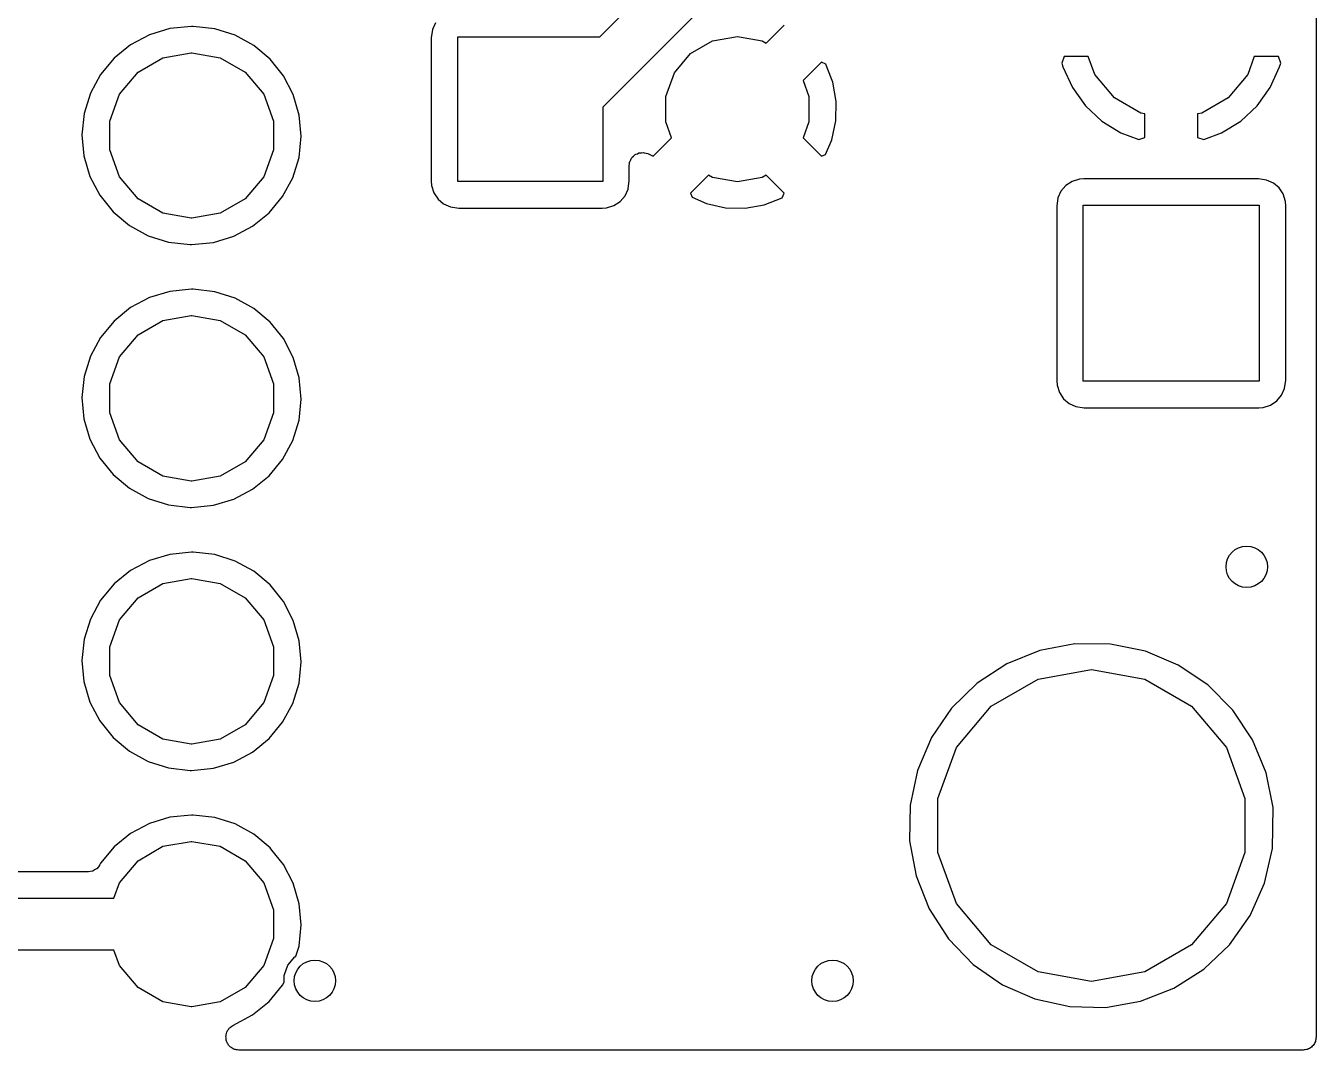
# Model space of a CAD drawing. Extents: x 100.3 to 129.7, y -169.7 to -100.3.
# Drawn here: x 117.21 to 129.67, y -169.67 to -159.77 of the extents above; entities that cross this region are included whole.
import ezdxf

# ---------------------------------------------------------------- set-up
doc = ezdxf.new("R2010")
doc.units = 0
doc.header["$MEASUREMENT"] = 0
doc.layers.add('BLACK', color=7, linetype='CONTINUOUS')

msp = doc.modelspace()

# ---------------------------------------------------------------- linework, layer by layer
at = {"layer": 'Black'}
for p, q in [((129.671, -158.483), (129.671, -169.544)), ((122.752, -159.879), (123.706, -158.925)), ((124.085, -159.254), (122.78, -160.558)), ((121.165, -159.743), (121.136, -159.808)), ((124.359, -159.941), (124.534, -159.767)), ((118.403, -159.859), (118.221, -159.956)), ((118.6, -159.8), (118.403, -159.859)), ((118.81, -159.779), (118.6, -159.8)), ((118.815, -159.779), (118.81, -159.779)), ((118.825, -159.779), (118.815, -159.779)), ((119.035, -159.803), (118.825, -159.779)), ((119.231, -159.865), (119.035, -159.803)), ((119.411, -159.964), (119.231, -159.865)), ((121.136, -159.808), (121.125, -159.888)), ((121.125, -159.888), (121.125, -161.274)), ((121.38, -161.279), (121.38, -159.879)), ((121.38, -159.879), (122.752, -159.879)), ((123.84, -159.919), (124.081, -159.876)), ((124.081, -159.876), (124.321, -159.919)), ((118.221, -159.956), (118.062, -160.086)), ((119.568, -160.096), (119.411, -159.964)), ((123.629, -160.041), (123.84, -159.919)), ((124.321, -159.919), (124.359, -159.941)), ((118.062, -160.086), (117.931, -160.244)), ((118.293, -160.22), (118.533, -160.081)), ((118.533, -160.081), (118.807, -160.033)), ((118.807, -160.033), (118.813, -160.033)), ((118.813, -160.033), (119.087, -160.081)), ((119.087, -160.081), (119.327, -160.22)), ((119.697, -160.256), (119.568, -160.096)), ((123.472, -160.228), (123.629, -160.041)), ((124.893, -160.126), (124.716, -160.302)), ((124.935, -160.145), (124.893, -160.126)), ((127.236, -160.071), (127.215, -160.135)), ((127.215, -160.135), (127.225, -160.169)), ((127.47, -160.071), (127.236, -160.071)), ((127.532, -160.242), (127.47, -160.071)), ((129.073, -160.071), (129.011, -160.242)), ((129.307, -160.071), (129.073, -160.071)), ((129.328, -160.135), (129.307, -160.071)), ((129.318, -160.169), (129.328, -160.135)), ((117.931, -160.244), (117.833, -160.425)), ((118.114, -160.433), (118.293, -160.22)), ((119.327, -160.22), (119.506, -160.433)), ((119.792, -160.438), (119.697, -160.256)), ((123.389, -160.457), (123.472, -160.228)), ((124.949, -160.18), (124.935, -160.145)), ((125.003, -160.319), (124.949, -160.18)), ((127.225, -160.169), (127.317, -160.37)), ((127.722, -160.468), (127.532, -160.242)), ((129.011, -160.242), (128.821, -160.468)), ((129.226, -160.37), (129.318, -160.169)), ((124.716, -160.302), (124.772, -160.457)), ((125.036, -160.504), (125.003, -160.319)), ((127.317, -160.37), (127.443, -160.546)), ((129.1, -160.546), (129.226, -160.37)), ((117.833, -160.425), (117.772, -160.621)), ((118.019, -160.694), (118.114, -160.433)), ((119.506, -160.433), (119.601, -160.694)), ((119.85, -160.636), (119.792, -160.438)), ((123.389, -160.701), (123.389, -160.457)), ((124.772, -160.457), (124.772, -160.701)), ((125.032, -160.692), (125.036, -160.504)), ((127.978, -160.616), (127.722, -160.468)), ((128.821, -160.468), (128.565, -160.616)), ((117.772, -160.621), (117.751, -160.826)), ((119.869, -160.84), (119.85, -160.636)), ((122.78, -160.558), (122.78, -161.279)), ((127.443, -160.546), (127.601, -160.693)), ((128.017, -160.623), (127.978, -160.616)), ((128.017, -160.853), (128.017, -160.623)), ((128.565, -160.616), (128.525, -160.623)), ((128.525, -160.623), (128.525, -160.853)), ((128.942, -160.693), (129.1, -160.546)), ((118.019, -160.972), (118.019, -160.694)), ((119.601, -160.694), (119.601, -160.972)), ((123.445, -160.856), (123.389, -160.701)), ((124.772, -160.701), (124.716, -160.856)), ((124.992, -160.876), (125.032, -160.692)), ((127.601, -160.693), (127.785, -160.807)), ((128.758, -160.807), (128.942, -160.693)), ((117.751, -160.826), (117.77, -161.03)), ((119.848, -161.045), (119.869, -160.84)), ((123.268, -161.032), (123.445, -160.856)), ((124.716, -160.856), (124.893, -161.032)), ((124.931, -161.015), (124.992, -160.876)), ((127.785, -160.807), (127.958, -160.872)), ((127.958, -160.872), (128.017, -160.853)), ((128.525, -160.853), (128.585, -160.872)), ((128.585, -160.872), (128.758, -160.807)), ((118.114, -161.233), (118.019, -160.972)), ((119.601, -160.972), (119.506, -161.233)), ((123.095, -161.018), (123.1, -161.014)), ((123.1, -161.014), (123.115, -161.009)), ((123.115, -161.009), (123.129, -161.002)), ((123.129, -161.002), (123.135, -161.001)), ((123.135, -161.001), (123.141, -160.999)), ((123.141, -160.999), (123.157, -160.999)), ((123.157, -160.999), (123.173, -160.997)), ((123.173, -160.997), (123.179, -160.999)), ((123.179, -160.999), (123.185, -160.999)), ((123.185, -160.999), (123.2, -161.004)), ((123.2, -161.004), (123.216, -161.008)), ((123.216, -161.008), (123.268, -161.032)), ((124.893, -161.032), (124.931, -161.015)), ((117.77, -161.03), (117.828, -161.228)), ((119.787, -161.241), (119.848, -161.045)), ((123.036, -161.124), (123.039, -161.108)), ((123.036, -161.27), (123.036, -161.124)), ((123.039, -161.108), (123.04, -161.092)), ((123.04, -161.092), (123.043, -161.087)), ((123.043, -161.087), (123.044, -161.081)), ((123.044, -161.081), (123.052, -161.067)), ((123.052, -161.067), (123.059, -161.052)), ((123.059, -161.052), (123.063, -161.048)), ((123.063, -161.048), (123.066, -161.042)), ((123.066, -161.042), (123.078, -161.032)), ((123.078, -161.032), (123.089, -161.021)), ((123.089, -161.021), (123.095, -161.018)), ((117.828, -161.228), (117.923, -161.41)), ((118.293, -161.446), (118.114, -161.233)), ((119.506, -161.233), (119.327, -161.446)), ((119.689, -161.422), (119.787, -161.241)), ((123.802, -161.217), (123.627, -161.391)), ((123.84, -161.239), (123.802, -161.217)), ((124.081, -161.282), (123.84, -161.239)), ((124.321, -161.239), (124.081, -161.282)), ((124.359, -161.217), (124.321, -161.239)), ((124.534, -161.391), (124.359, -161.217)), ((127.385, -161.254), (127.313, -161.277)), ((127.427, -161.251), (127.385, -161.254)), ((129.113, -161.251), (127.427, -161.251)), ((129.192, -161.263), (129.113, -161.251)), ((129.258, -161.292), (129.192, -161.263)), ((121.125, -161.274), (121.128, -161.316)), ((121.128, -161.316), (121.15, -161.388)), ((121.15, -161.388), (121.19, -161.448)), ((122.78, -161.279), (121.38, -161.279)), ((122.996, -161.415), (123.025, -161.35)), ((123.025, -161.35), (123.026, -161.346)), ((123.026, -161.346), (123.036, -161.27)), ((123.026, -161.346), (123.026, -161.346)), ((123.026, -161.346), (123.026, -161.346)), ((127.206, -161.371), (127.177, -161.436)), ((127.253, -161.316), (127.206, -161.371)), ((127.313, -161.277), (127.253, -161.316)), ((129.312, -161.338), (129.258, -161.292)), ((129.352, -161.398), (129.312, -161.338)), ((117.923, -161.41), (118.052, -161.57)), ((118.533, -161.585), (118.293, -161.446)), ((119.327, -161.446), (119.087, -161.585)), ((119.558, -161.58), (119.689, -161.422)), ((121.19, -161.448), (121.244, -161.494)), ((121.244, -161.494), (121.31, -161.523)), ((122.817, -161.532), (122.889, -161.509)), ((122.889, -161.509), (122.949, -161.47)), ((122.949, -161.47), (122.996, -161.415)), ((123.627, -161.391), (123.645, -161.43)), ((123.645, -161.43), (123.784, -161.491)), ((123.784, -161.491), (123.967, -161.531)), ((124.155, -161.535), (124.34, -161.502)), ((124.34, -161.502), (124.514, -161.434)), ((124.514, -161.434), (124.534, -161.391)), ((127.177, -161.436), (127.166, -161.516)), ((127.421, -163.207), (127.421, -161.507)), ((127.421, -161.507), (129.121, -161.507)), ((129.121, -161.507), (129.121, -163.207)), ((129.374, -161.47), (129.352, -161.398)), ((129.377, -161.512), (129.374, -161.47)), ((129.377, -163.198), (129.377, -161.512)), ((118.052, -161.57), (118.209, -161.702)), ((118.807, -161.633), (118.533, -161.585)), ((118.813, -161.633), (118.807, -161.633)), ((119.087, -161.585), (118.813, -161.633)), ((119.399, -161.71), (119.558, -161.58)), ((121.31, -161.523), (121.389, -161.535)), ((121.389, -161.535), (122.775, -161.535)), ((122.775, -161.535), (122.817, -161.532)), ((123.967, -161.531), (124.155, -161.535)), ((127.166, -161.516), (127.166, -163.202)), ((118.209, -161.702), (118.389, -161.801)), ((119.217, -161.807), (119.399, -161.71)), ((118.389, -161.801), (118.585, -161.863)), ((118.585, -161.863), (118.795, -161.887)), ((118.795, -161.887), (118.805, -161.887)), ((118.805, -161.887), (118.81, -161.887)), ((118.81, -161.887), (119.02, -161.866)), ((119.02, -161.866), (119.217, -161.807)), ((118.6, -162.34), (118.403, -162.399)), ((118.81, -162.319), (118.6, -162.34)), ((118.815, -162.319), (118.81, -162.319)), ((118.825, -162.319), (118.815, -162.319)), ((119.035, -162.343), (118.825, -162.319)), ((119.231, -162.405), (119.035, -162.343)), ((118.221, -162.496), (118.062, -162.626)), ((118.403, -162.399), (118.221, -162.496)), ((119.411, -162.504), (119.231, -162.405)), ((119.568, -162.636), (119.411, -162.504)), ((118.062, -162.626), (117.931, -162.784)), ((118.293, -162.76), (118.533, -162.621)), ((118.533, -162.621), (118.807, -162.573)), ((118.807, -162.573), (118.813, -162.573)), ((118.813, -162.573), (119.087, -162.621)), ((119.087, -162.621), (119.327, -162.76)), ((119.697, -162.796), (119.568, -162.636)), ((118.114, -162.973), (118.293, -162.76)), ((119.327, -162.76), (119.506, -162.973)), ((117.931, -162.784), (117.833, -162.965)), ((119.792, -162.978), (119.697, -162.796)), ((117.833, -162.965), (117.772, -163.161)), ((118.019, -163.234), (118.114, -162.973)), ((119.506, -162.973), (119.601, -163.234)), ((119.85, -163.176), (119.792, -162.978)), ((117.772, -163.161), (117.751, -163.366)), ((118.019, -163.512), (118.019, -163.234)), ((119.601, -163.234), (119.601, -163.512)), ((119.869, -163.38), (119.85, -163.176)), ((127.166, -163.202), (127.169, -163.244)), ((127.169, -163.244), (127.191, -163.316)), ((129.121, -163.207), (127.421, -163.207)), ((129.366, -163.278), (129.377, -163.198)), ((117.751, -163.366), (117.77, -163.57)), ((119.848, -163.585), (119.869, -163.38)), ((127.191, -163.316), (127.231, -163.376)), ((127.231, -163.376), (127.285, -163.422)), ((129.29, -163.398), (129.337, -163.343)), ((129.337, -163.343), (129.366, -163.278)), ((127.285, -163.422), (127.351, -163.451)), ((127.351, -163.451), (127.43, -163.463)), ((127.43, -163.463), (129.116, -163.463)), ((129.116, -163.463), (129.158, -163.46)), ((129.158, -163.46), (129.23, -163.437)), ((129.23, -163.437), (129.29, -163.398)), ((117.77, -163.57), (117.828, -163.768)), ((118.114, -163.773), (118.019, -163.512)), ((119.601, -163.512), (119.506, -163.773)), ((119.787, -163.781), (119.848, -163.585)), ((117.828, -163.768), (117.923, -163.95)), ((118.293, -163.986), (118.114, -163.773)), ((119.506, -163.773), (119.327, -163.986)), ((119.689, -163.962), (119.787, -163.781)), ((117.923, -163.95), (118.052, -164.11)), ((118.533, -164.125), (118.293, -163.986)), ((119.327, -163.986), (119.087, -164.125)), ((119.558, -164.12), (119.689, -163.962)), ((118.052, -164.11), (118.209, -164.242)), ((118.807, -164.173), (118.533, -164.125)), ((119.087, -164.125), (118.813, -164.173)), ((119.399, -164.25), (119.558, -164.12)), ((118.209, -164.242), (118.389, -164.341)), ((118.813, -164.173), (118.807, -164.173)), ((119.217, -164.347), (119.399, -164.25)), ((118.389, -164.341), (118.585, -164.403)), ((119.02, -164.406), (119.217, -164.347)), ((118.585, -164.403), (118.795, -164.427)), ((118.795, -164.427), (118.805, -164.427)), ((118.805, -164.427), (118.81, -164.427)), ((118.81, -164.427), (119.02, -164.406)), ((118.81, -164.859), (118.6, -164.88)), ((118.815, -164.859), (118.81, -164.859)), ((118.825, -164.859), (118.815, -164.859)), ((119.035, -164.883), (118.825, -164.859)), ((118.403, -164.939), (118.221, -165.036)), ((118.6, -164.88), (118.403, -164.939)), ((119.231, -164.945), (119.035, -164.883)), ((119.411, -165.044), (119.231, -164.945)), ((118.221, -165.036), (118.062, -165.166)), ((118.533, -165.161), (118.807, -165.113)), ((118.807, -165.113), (118.813, -165.113)), ((118.813, -165.113), (119.087, -165.161)), ((119.568, -165.176), (119.411, -165.044)), ((118.062, -165.166), (117.931, -165.324)), ((118.293, -165.3), (118.533, -165.161)), ((119.087, -165.161), (119.327, -165.3)), ((119.697, -165.336), (119.568, -165.176)), ((117.931, -165.324), (117.833, -165.505)), ((118.114, -165.513), (118.293, -165.3)), ((119.327, -165.3), (119.506, -165.513)), ((119.792, -165.518), (119.697, -165.336)), ((117.833, -165.505), (117.772, -165.701)), ((118.019, -165.774), (118.114, -165.513)), ((119.506, -165.513), (119.601, -165.774)), ((119.85, -165.716), (119.792, -165.518)), ((117.772, -165.701), (117.751, -165.906)), ((119.869, -165.92), (119.85, -165.716)), ((127.34, -165.745), (127.002, -165.809)), ((127.684, -165.747), (127.34, -165.745)), ((128.021, -165.816), (127.684, -165.747)), ((118.019, -166.052), (118.019, -165.774)), ((119.601, -165.774), (119.601, -166.052)), ((127.002, -165.809), (126.683, -165.938)), ((128.338, -165.95), (128.021, -165.816)), ((117.751, -165.906), (117.77, -166.11)), ((119.848, -166.125), (119.869, -165.92)), ((126.683, -165.938), (126.396, -166.126)), ((126.985, -166.085), (127.5, -165.994)), ((127.5, -165.994), (128.015, -166.085)), ((128.623, -166.142), (128.338, -165.95)), ((117.77, -166.11), (117.828, -166.308)), ((118.114, -166.313), (118.019, -166.052)), ((119.601, -166.052), (119.506, -166.313)), ((119.787, -166.321), (119.848, -166.125)), ((126.396, -166.126), (126.15, -166.367)), ((126.532, -166.347), (126.985, -166.085)), ((128.015, -166.085), (128.468, -166.347)), ((128.866, -166.386), (128.623, -166.142)), ((117.828, -166.308), (117.923, -166.49)), ((118.293, -166.526), (118.114, -166.313)), ((119.506, -166.313), (119.327, -166.526)), ((119.689, -166.502), (119.787, -166.321)), ((126.15, -166.367), (125.956, -166.651)), ((126.196, -166.747), (126.532, -166.347)), ((128.468, -166.347), (128.804, -166.747)), ((117.923, -166.49), (118.052, -166.65)), ((129.056, -166.673), (128.866, -166.386)), ((118.533, -166.665), (118.293, -166.526)), ((119.327, -166.526), (119.087, -166.665)), ((119.558, -166.66), (119.689, -166.502)), ((118.052, -166.65), (118.209, -166.782)), ((118.807, -166.713), (118.533, -166.665)), ((118.813, -166.713), (118.807, -166.713)), ((119.087, -166.665), (118.813, -166.713)), ((119.399, -166.79), (119.558, -166.66)), ((125.956, -166.651), (125.82, -166.967)), ((126.017, -167.239), (126.196, -166.747)), ((128.804, -166.747), (128.983, -167.239)), ((129.187, -166.991), (129.056, -166.673)), ((118.209, -166.782), (118.389, -166.881)), ((119.217, -166.887), (119.399, -166.79)), ((118.389, -166.881), (118.585, -166.943)), ((118.585, -166.943), (118.795, -166.967)), ((118.795, -166.967), (118.805, -166.967)), ((118.805, -166.967), (118.81, -166.967)), ((118.81, -166.967), (119.02, -166.946)), ((119.02, -166.946), (119.217, -166.887)), ((125.82, -166.967), (125.748, -167.304)), ((129.254, -167.327), (129.187, -166.991)), ((126.017, -167.761), (126.017, -167.239)), ((128.983, -167.239), (128.983, -167.761)), ((125.748, -167.304), (125.744, -167.647)), ((129.248, -167.722), (129.254, -167.327)), ((118.403, -167.479), (118.221, -167.576)), ((118.6, -167.42), (118.403, -167.479)), ((118.81, -167.399), (118.6, -167.42)), ((118.815, -167.399), (118.81, -167.399)), ((118.825, -167.399), (118.815, -167.399)), ((119.035, -167.423), (118.825, -167.399)), ((119.231, -167.485), (119.035, -167.423)), ((119.411, -167.584), (119.231, -167.485)), ((118.221, -167.576), (118.062, -167.706)), ((119.568, -167.716), (119.411, -167.584)), ((118.062, -167.706), (117.931, -167.864)), ((118.293, -167.84), (118.533, -167.701)), ((118.533, -167.701), (118.807, -167.653)), ((118.807, -167.653), (118.813, -167.653)), ((118.813, -167.653), (119.087, -167.701)), ((119.087, -167.701), (119.327, -167.84)), ((119.586, -167.738), (119.568, -167.716)), ((119.697, -167.876), (119.586, -167.738)), ((119.586, -167.738), (119.586, -167.738)), ((125.744, -167.647), (125.806, -167.986)), ((129.172, -168.056), (129.248, -167.722)), ((117.931, -167.864), (117.921, -167.882)), ((118.114, -168.053), (118.293, -167.84)), ((119.327, -167.84), (119.506, -168.053)), ((126.196, -168.253), (126.017, -167.761)), ((128.983, -167.761), (128.804, -168.253)), ((117.809, -167.949), (112.192, -167.949)), ((117.811, -167.949), (117.809, -167.949)), ((117.813, -167.949), (117.811, -167.949)), ((117.833, -167.945), (117.813, -167.949)), ((117.853, -167.941), (117.833, -167.945)), ((117.854, -167.94), (117.853, -167.941)), ((117.856, -167.94), (117.854, -167.94)), ((117.873, -167.929), (117.856, -167.94)), ((117.891, -167.919), (117.873, -167.929)), ((117.892, -167.918), (117.891, -167.919)), ((117.894, -167.917), (117.892, -167.918)), ((117.906, -167.901), (117.894, -167.917)), ((117.919, -167.885), (117.906, -167.901)), ((117.92, -167.884), (117.919, -167.885)), ((117.921, -167.882), (117.92, -167.884)), ((119.792, -168.058), (119.697, -167.876)), ((125.806, -167.986), (125.932, -168.306)), ((118.06, -168.203), (118.114, -168.053)), ((119.506, -168.053), (119.601, -168.314)), ((119.85, -168.256), (119.792, -168.058)), ((129.032, -168.371), (129.172, -168.056)), ((111.94, -168.203), (118.06, -168.203)), ((119.601, -168.314), (119.601, -168.592)), ((119.869, -168.46), (119.85, -168.256)), ((125.932, -168.306), (126.119, -168.595)), ((126.532, -168.653), (126.196, -168.253)), ((128.804, -168.253), (128.468, -168.653)), ((119.848, -168.665), (119.869, -168.46)), ((128.834, -168.652), (129.032, -168.371)), ((119.601, -168.592), (119.506, -168.853)), ((126.119, -168.595), (126.358, -168.842)), ((118.06, -168.703), (111.94, -168.703)), ((118.114, -168.853), (118.06, -168.703)), ((119.817, -168.763), (119.848, -168.665)), ((126.985, -168.915), (126.532, -168.653)), ((128.468, -168.653), (128.015, -168.915)), ((128.585, -168.889), (128.834, -168.652)), ((118.293, -169.066), (118.114, -168.853)), ((119.506, -168.853), (119.327, -169.066)), ((119.703, -168.948), (119.739, -168.849)), ((119.739, -168.849), (119.806, -168.769)), ((119.806, -168.769), (119.817, -168.763)), ((126.358, -168.842), (126.64, -169.039)), ((119.703, -169.015), (119.703, -168.948)), ((127.5, -169.006), (126.985, -168.915)), ((128.015, -168.915), (127.5, -169.006)), ((128.295, -169.073), (128.585, -168.889)), ((118.533, -169.205), (118.293, -169.066)), ((119.327, -169.066), (119.087, -169.205)), ((119.558, -169.2), (119.689, -169.042)), ((119.689, -169.042), (119.703, -169.015)), ((126.64, -169.039), (126.955, -169.176)), ((127.974, -169.198), (128.295, -169.073)), ((118.807, -169.253), (118.533, -169.205)), ((119.087, -169.205), (118.813, -169.253)), ((119.399, -169.33), (119.558, -169.2)), ((126.955, -169.176), (127.291, -169.25)), ((127.635, -169.257), (127.974, -169.198)), ((118.813, -169.253), (118.807, -169.253)), ((119.208, -169.432), (119.399, -169.33)), ((127.291, -169.25), (127.635, -169.257)), ((119.15, -169.496), (119.154, -169.489)), ((119.154, -169.489), (119.157, -169.481)), ((119.157, -169.481), (119.166, -169.47)), ((119.166, -169.47), (119.173, -169.459)), ((119.173, -169.459), (119.18, -169.454)), ((119.18, -169.454), (119.186, -169.447)), ((119.186, -169.447), (119.197, -169.44)), ((119.197, -169.44), (119.208, -169.432)), ((119.141, -169.54), (119.142, -169.531)), ((119.142, -169.553), (119.141, -169.54)), ((119.142, -169.522), (119.147, -169.509)), ((119.142, -169.531), (119.142, -169.522)), ((119.142, -169.566), (119.142, -169.553)), ((119.145, -169.574), (119.142, -169.566)), ((119.147, -169.583), (119.145, -169.574)), ((119.147, -169.509), (119.15, -169.496)), ((119.153, -169.595), (119.147, -169.583)), ((119.157, -169.607), (119.153, -169.595)), ((119.163, -169.614), (119.157, -169.607)), ((119.167, -169.622), (119.163, -169.614)), ((129.654, -169.607), (129.647, -169.616)), ((129.658, -169.597), (129.654, -169.607)), ((129.663, -169.587), (129.658, -169.597)), ((129.665, -169.576), (129.663, -169.587)), ((129.669, -169.566), (129.665, -169.576)), ((129.671, -169.544), (129.669, -169.555)), ((129.669, -169.555), (129.669, -169.566)), ((119.177, -169.631), (119.167, -169.622)), ((119.186, -169.641), (119.177, -169.631)), ((119.194, -169.646), (119.186, -169.641)), ((119.2, -169.652), (119.194, -169.646)), ((119.212, -169.657), (119.2, -169.652)), ((119.224, -169.663), (119.212, -169.657)), ((119.233, -169.665), (119.224, -169.663)), ((119.241, -169.668), (119.233, -169.665)), ((119.254, -169.669), (119.241, -169.668)), ((119.267, -169.671), (119.254, -169.669)), ((129.544, -169.671), (119.267, -169.671)), ((129.555, -169.669), (129.544, -169.671)), ((129.566, -169.669), (129.555, -169.669)), ((129.576, -169.665), (129.566, -169.669)), ((129.587, -169.663), (129.576, -169.665)), ((129.597, -169.658), (129.587, -169.663)), ((129.607, -169.654), (129.597, -169.658)), ((129.616, -169.647), (129.607, -169.654)), ((129.626, -169.641), (129.616, -169.647)), ((129.633, -169.633), (129.626, -169.641)), ((129.641, -169.626), (129.633, -169.633)), ((129.647, -169.616), (129.641, -169.626))]:
    msp.add_line(p, q, dxfattribs=at)
for centre in [(129, -165), (120, -169), (125, -169)]:
    msp.add_circle(centre, 0.2, dxfattribs=at)

doc.saveas('drawing.dxf')
